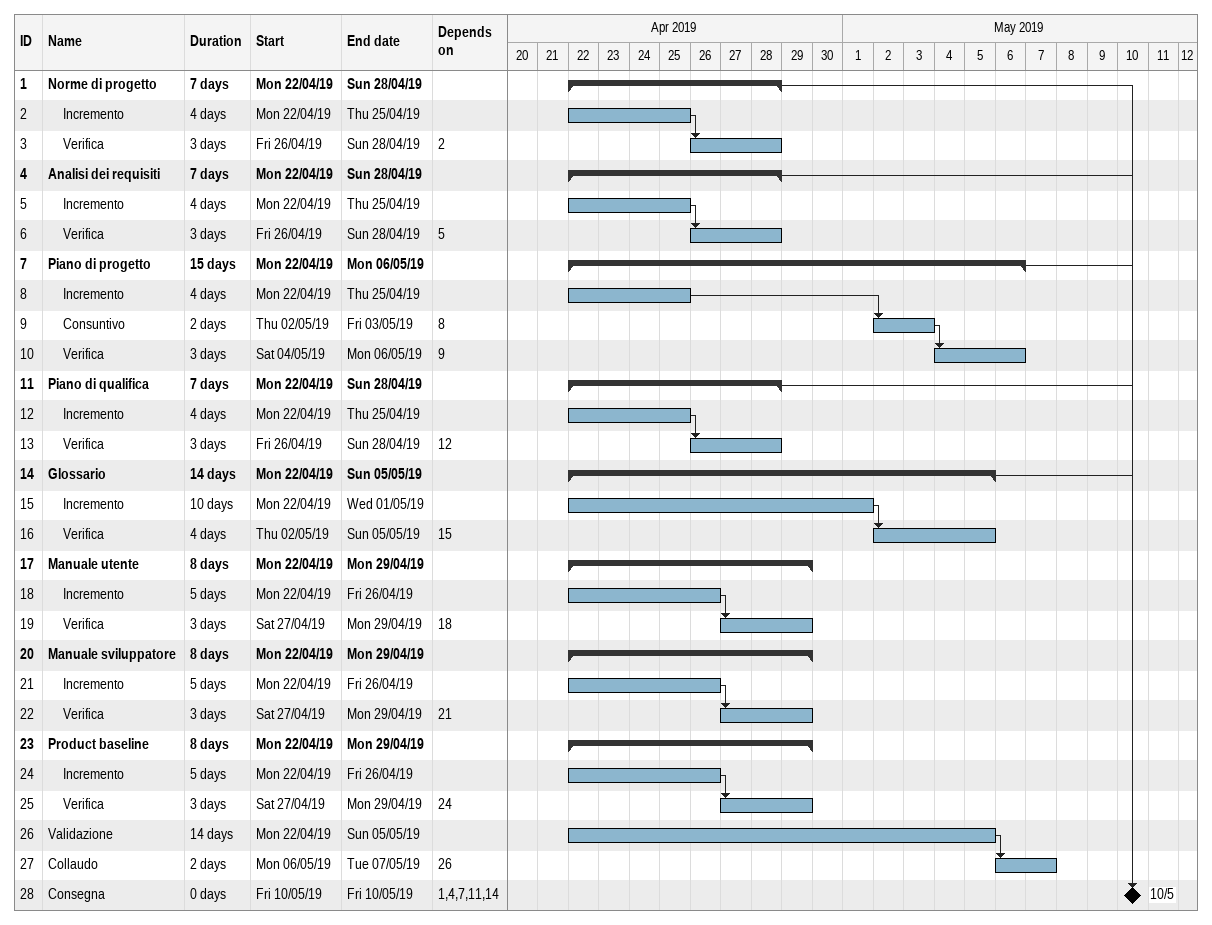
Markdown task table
| ID | Level | Task | Duration | Start | Finish | Predecessors |
|---|---|---|---|---|---|---|
| 1 | 1 | **Norme di progetto** | 7d | 2019-04-22 | 2019-04-28 |  |
| 2 | 2 | Incremento | 4d | 2019-04-22 | 2019-04-25 |  |
| 3 | 2 | Verifica | 3d | 2019-04-26 | 2019-04-28 | 2 |
| 4 | 1 | **Analisi dei requisiti** | 7d | 2019-04-22 | 2019-04-28 |  |
| 5 | 2 | Incremento | 4d | 2019-04-22 | 2019-04-25 |  |
| 6 | 2 | Verifica | 3d | 2019-04-26 | 2019-04-28 | 5 |
| 7 | 1 | **Piano di progetto** | 15d | 2019-04-22 | 2019-05-06 |  |
| 8 | 2 | Incremento | 4d | 2019-04-22 | 2019-04-25 |  |
| 9 | 2 | Consuntivo | 2d | 2019-05-02 | 2019-05-03 | 8 |
| 10 | 2 | Verifica | 3d | 2019-05-04 | 2019-05-06 | 9 |
| 11 | 1 | **Piano di qualifica** | 7d | 2019-04-22 | 2019-04-28 |  |
| 12 | 2 | Incremento | 4d | 2019-04-22 | 2019-04-25 |  |
| 13 | 2 | Verifica | 3d | 2019-04-26 | 2019-04-28 | 12 |
| 14 | 1 | **Glossario** | 14d | 2019-04-22 | 2019-05-05 |  |
| 15 | 2 | Incremento | 10d | 2019-04-22 | 2019-05-01 |  |
| 16 | 2 | Verifica | 4d | 2019-05-02 | 2019-05-05 | 15 |
| 17 | 1 | **Manuale utente** | 8d | 2019-04-22 | 2019-04-29 |  |
| 18 | 2 | Incremento | 5d | 2019-04-22 | 2019-04-26 |  |
| 19 | 2 | Verifica | 3d | 2019-04-27 | 2019-04-29 | 18 |
| 20 | 1 | **Manuale sviluppatore** | 8d | 2019-04-22 | 2019-04-29 |  |
| 21 | 2 | Incremento | 5d | 2019-04-22 | 2019-04-26 |  |
| 22 | 2 | Verifica | 3d | 2019-04-27 | 2019-04-29 | 21 |
| 23 | 1 | **Product baseline** | 8d | 2019-04-22 | 2019-04-29 |  |
| 24 | 2 | Incremento | 5d | 2019-04-22 | 2019-04-26 |  |
| 25 | 2 | Verifica | 3d | 2019-04-27 | 2019-04-29 | 24 |
| 26 | 1 | Validazione | 14d | 2019-04-22 | 2019-05-05 |  |
| 27 | 1 | Collaudo | 2d | 2019-05-06 | 2019-05-07 | 26 |
| 28 | 1 | Consegna | 0d | 2019-05-10 | 2019-05-10 | 1, 4, 7, 11, 14 |
